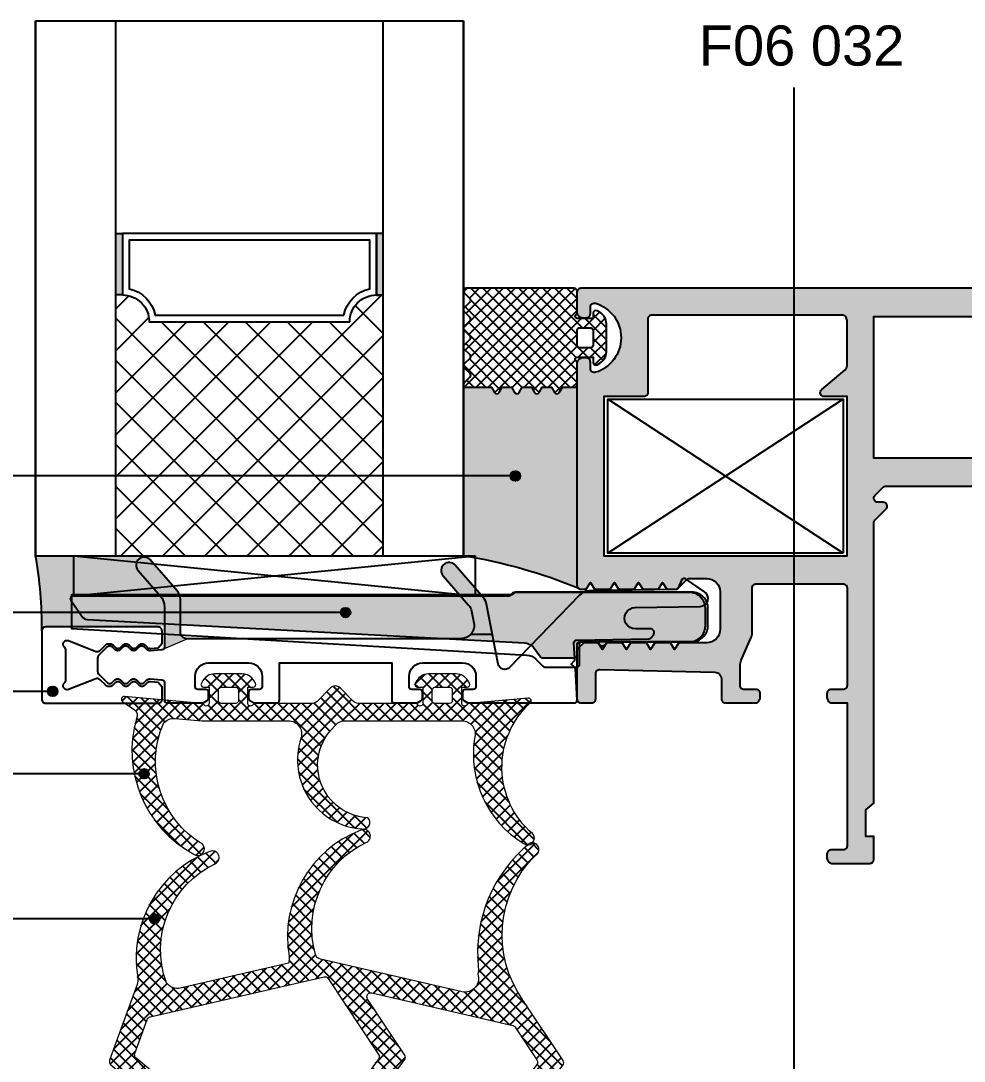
# Model space of a CAD drawing. Header units: millimetres. Extents: x -624 to 1947, y 11274 to 11571.
# Drawn here: x 1478.3 to 1548.8, y 11355.1 to 11432.9 of the extents above; entities that cross this region are included whole.
import ezdxf

# ---------------------------------------------------------------- set-up
doc = ezdxf.new("R2010")
doc.units = ezdxf.units.MM
for name, color, linetype in [('AKSESUAR', 7, 'Continuous'), ('aksesuar_k', 7, 'Continuous'), ('Antet', 7, 'Continuous'), ('Layer1', 7, 'Continuous')]:
    doc.layers.add(name, color=color, linetype=linetype)
doc.layers.add('AM_8', color=1, linetype='Continuous', lineweight=15)
doc.styles.get("Standard").update_dxf_attribs({"font": 'arial.ttf'})

# ---------------------------------------------------------------- blocks, each defined once
blk = doc.blocks.new('4758')
at = {"layer": 'AKSESUAR', "linetype": 'ByBlock'}
h = blk.add_hatch(color=30, dxfattribs=at)
h.paths.add_polyline_path([(1767.561, 11527.615), (1767.561, 11570.315), (1587.861, 11570.315, 0.414214), (1587.561, 11570.015), (1587.561, 11568.488, 0.267949), (1587.711, 11568.228), (1587.861, 11568.142, 0.131652), (1587.961, 11568.115), (1588.261, 11568.115, 0.414214), (1588.561, 11568.415), (1588.561, 11568.91, -0.50381), (1588.949, 11569.197, -0.740532), (1588.949, 11564.032, -0.50381), (1588.561, 11564.319), (1588.561, 11564.815, 0.414214), (1588.261, 11565.115), (1587.988, 11565.115, 0.131652), (1587.838, 11565.075), (1587.711, 11565.001, 0.267949), (1587.561, 11564.742), (1587.561, 11548.115, 0.414214), (1587.861, 11547.815), (1588.249, 11547.815), (1588.561, 11548.315), (1588.874, 11547.815), (1590.049, 11547.815), (1590.361, 11548.315), (1590.674, 11547.815), (1591.849, 11547.815), (1592.161, 11548.315), (1592.474, 11547.815), (1593.649, 11547.815), (1593.961, 11548.315), (1594.274, 11547.815), (1594.92, 11547.815, 0.198912), (1595.132, 11547.903), (1595.756, 11548.527, -0.198912), (1595.969, 11548.615), (1597.261, 11548.615, -0.414214), (1598.261, 11547.615), (1598.261, 11544.815, -0.414214), (1597.261, 11543.815), (1595.174, 11543.815), (1594.861, 11543.315), (1594.549, 11543.815), (1593.374, 11543.815), (1593.061, 11543.315), (1592.749, 11543.815), (1591.574, 11543.815), (1591.261, 11543.315), (1590.949, 11543.815), (1589.774, 11543.815), (1589.461, 11543.315), (1589.149, 11543.815), (1588.061, 11543.815), (1587.561, 11543.315), (1587.561, 11539.615, 0.414214), (1587.861, 11539.315), (1588.661, 11539.315, 0.414214), (1588.961, 11539.615), (1588.961, 11541.51, -0.420875), (1589.268, 11541.81), (1597.873, 11541.615, -0.407584), (1598.361, 11541.115), (1598.361, 11539.615, 0.414214), (1598.661, 11539.315), (1600.904, 11539.315, 0.267949), (1601.164, 11539.465), (1601.221, 11539.565, 0.131652), (1601.261, 11539.715), (1601.261, 11540.015, 0.414214), (1600.961, 11540.315), (1600.061, 11540.315, -0.414214), (1599.761, 11540.615), (1599.761, 11542.103, -0.104964), (1599.848, 11542.509), (1600.575, 11544.145, 0.104964), (1600.661, 11544.552), (1600.661, 11547.915, -0.414214), (1600.961, 11548.215), (1607.461, 11548.215, -0.414214), (1607.761, 11547.915), (1607.761, 11540.615, -0.414214), (1607.461, 11540.315), (1606.561, 11540.315, 0.414214), (1606.261, 11540.015), (1606.261, 11539.715, 0.131652), (1606.302, 11539.565), (1606.359, 11539.465, 0.267949), (1606.619, 11539.315), (1607.761, 11539.315), (1607.761, 11528.615, -0.414214), (1607.461, 11528.315), (1606.561, 11528.315, 0.414214), (1606.261, 11528.015), (1606.261, 11527.715, 0.131652), (1606.302, 11527.565), (1606.359, 11527.465, 0.267949), (1606.619, 11527.315), (1609.461, 11527.315, 0.414214), (1609.761, 11527.615), (1609.761, 11529.315), (1609.161, 11529.315), (1609.161, 11531.315), (1609.761, 11531.818), (1609.761, 11552.766, -0.198912), (1609.849, 11552.978), (1610.674, 11553.803, 0.668179), (1610.461, 11554.315), (1610.061, 11554.315, -0.668179), (1609.849, 11554.827), (1610.449, 11555.427, -0.198912), (1610.661, 11555.515), (1618.461, 11555.515, -0.198912), (1618.674, 11555.427), (1619.274, 11554.827, -0.668179), (1619.061, 11554.315), (1618.661, 11554.315, 0.668179), (1618.449, 11553.803), (1619.274, 11552.978, -0.198912), (1619.361, 11552.766), (1619.361, 11531.818), (1619.961, 11531.315), (1619.961, 11529.315), (1619.361, 11529.315), (1619.361, 11527.615, 0.414214), (1619.661, 11527.315), (1621.361, 11527.315, 0.414214), (1621.661, 11527.615), (1621.661, 11529.315), (1621.061, 11529.315), (1621.061, 11531.315), (1621.661, 11531.818), (1621.661, 11564.766, -0.198912), (1621.749, 11564.978), (1622.574, 11565.803, 0.668179), (1622.361, 11566.315), (1621.961, 11566.315, -0.668179), (1621.749, 11566.827), (1622.349, 11567.427, -0.198912), (1622.561, 11567.515), (1630.361, 11567.515, -0.198912), (1630.574, 11567.427), (1631.174, 11566.827, -0.668179), (1630.961, 11566.315), (1630.561, 11566.315, 0.668179), (1630.349, 11565.803), (1631.174, 11564.978, -0.198912), (1631.261, 11564.766), (1631.261, 11553.815), (1636.561, 11553.815, -0.414214), (1636.861, 11553.515), (1636.861, 11551.613, -0.404026), (1636.572, 11551.313), (1634.051, 11551.225, 0.404026), (1633.761, 11550.925), (1633.761, 11549.724, 0.424475), (1634.072, 11549.425), (1638.372, 11549.575, 0.404026), (1638.661, 11549.875), (1638.661, 11553.515, -0.414214), (1638.961, 11553.815), (1747.961, 11553.815, -0.414214), (1748.261, 11553.515), (1748.261, 11549.875, 0.404026), (1748.551, 11549.575), (1752.851, 11549.425, 0.424475), (1753.161, 11549.724), (1753.161, 11550.925, 0.404026), (1752.872, 11551.225), (1750.351, 11551.313, -0.404026), (1750.061, 11551.613), (1750.061, 11553.515, -0.414214), (1750.361, 11553.815), (1755.661, 11553.815), (1755.661, 11564.766, -0.198912), (1755.749, 11564.978), (1756.574, 11565.803, 0.668179), (1756.361, 11566.315), (1755.961, 11566.315, -0.668179), (1755.749, 11566.827), (1756.349, 11567.427, -0.198912), (1756.561, 11567.515), (1764.361, 11567.515, -0.198912), (1764.574, 11567.427), (1765.174, 11566.827, -0.668179), (1764.961, 11566.315), (1764.561, 11566.315, 0.668179), (1764.349, 11565.803), (1765.174, 11564.978, -0.198912), (1765.261, 11564.766), (1765.261, 11531.818), (1765.861, 11531.315), (1765.861, 11529.315), (1765.261, 11529.315), (1765.261, 11527.615, 0.414214), (1765.561, 11527.315), (1767.261, 11527.315, 0.414214)])
h.paths.add_polyline_path([(1589.561, 11562.215), (1592.561, 11562.215, 0.414214), (1592.861, 11562.515), (1592.861, 11568.015, -0.414214), (1593.161, 11568.315), (1607.361, 11568.315, -0.414214), (1607.761, 11567.915), (1607.761, 11564.524, -0.221695), (1607.619, 11564.217), (1605.869, 11562.749, 0.700208), (1606.061, 11562.219), (1607.761, 11562.219), (1607.761, 11550.315), (1589.561, 11550.315)], flags=16)
h.paths.add_polyline_path([(1633.261, 11568.315), (1753.661, 11568.315), (1753.661, 11555.815), (1633.261, 11555.815)], flags=16)
h.paths.add_polyline_path([(1609.761, 11568.215), (1619.361, 11568.215), (1619.361, 11557.615), (1609.761, 11557.615)], flags=16)
at = {"layer": 'Layer1', "color": 0, "ltscale": 10}
blk.add_lwpolyline([(1767.561, 11570.315), (1587.861, 11570.315, 0.414214), (1587.561, 11570.015), (1587.561, 11568.488, 0.267949), (1587.711, 11568.228), (1587.861, 11568.142, 0.131652), (1587.961, 11568.115), (1588.261, 11568.115, 0.414214), (1588.561, 11568.415), (1588.561, 11568.91, -0.50381), (1588.949, 11569.197, -0.740532), (1588.949, 11564.032, -0.50381), (1588.561, 11564.319), (1588.561, 11564.815, 0.414214), (1588.261, 11565.115), (1587.988, 11565.115, 0.131652), (1587.838, 11565.075), (1587.711, 11565.001, 0.267949), (1587.561, 11564.742), (1587.561, 11548.115, 0.414214), (1587.861, 11547.815), (1588.249, 11547.815), (1588.561, 11548.315), (1588.874, 11547.815), (1590.049, 11547.815), (1590.361, 11548.315), (1590.674, 11547.815), (1591.849, 11547.815), (1592.161, 11548.315), (1592.474, 11547.815), (1593.649, 11547.815), (1593.961, 11548.315), (1594.274, 11547.815), (1594.92, 11547.815, 0.198912), (1595.132, 11547.903), (1595.756, 11548.527, -0.198912), (1595.969, 11548.615), (1597.261, 11548.615, -0.414214), (1598.261, 11547.615), (1598.261, 11544.815, -0.414214), (1597.261, 11543.815), (1595.174, 11543.815), (1594.861, 11543.315), (1594.549, 11543.815), (1593.374, 11543.815), (1593.061, 11543.315), (1592.749, 11543.815), (1591.574, 11543.815), (1591.261, 11543.315), (1590.949, 11543.815), (1589.774, 11543.815), (1589.461, 11543.315), (1589.149, 11543.815), (1588.061, 11543.815), (1587.561, 11543.315), (1587.561, 11539.615, 0.414214), (1587.861, 11539.315), (1588.661, 11539.315, 0.414214), (1588.961, 11539.615), (1588.961, 11541.51, -0.420875), (1589.268, 11541.81), (1597.873, 11541.615, -0.407584), (1598.361, 11541.115), (1598.361, 11539.615, 0.414214), (1598.661, 11539.315), (1600.904, 11539.315, 0.267949), (1601.164, 11539.465), (1601.221, 11539.565, 0.131652), (1601.261, 11539.715), (1601.261, 11540.015, 0.414214), (1600.961, 11540.315), (1600.061, 11540.315, -0.414214), (1599.761, 11540.615), (1599.761, 11542.103, -0.104964), (1599.848, 11542.509), (1600.575, 11544.145, 0.104964), (1600.661, 11544.552), (1600.661, 11547.915, -0.414214), (1600.961, 11548.215), (1607.461, 11548.215, -0.414214), (1607.761, 11547.915), (1607.761, 11540.615, -0.414214), (1607.461, 11540.315), (1606.561, 11540.315, 0.414214), (1606.261, 11540.015), (1606.261, 11539.715, 0.131652), (1606.302, 11539.565), (1606.359, 11539.465, 0.267949), (1606.619, 11539.315), (1607.761, 11539.315), (1607.761, 11528.615, -0.414214), (1607.461, 11528.315), (1606.561, 11528.315, 0.414214), (1606.261, 11528.015), (1606.261, 11527.715, 0.131652), (1606.302, 11527.565), (1606.359, 11527.465, 0.267949), (1606.619, 11527.315), (1609.461, 11527.315, 0.414214), (1609.761, 11527.615), (1609.761, 11529.315), (1609.161, 11529.315), (1609.161, 11531.315), (1609.761, 11531.818), (1609.761, 11552.766, -0.198912), (1609.849, 11552.978), (1610.674, 11553.803, 0.668179), (1610.461, 11554.315), (1610.061, 11554.315, -0.668179), (1609.849, 11554.827), (1610.449, 11555.427, -0.198912), (1610.661, 11555.515), (1618.461, 11555.515, -0.198912)], format="xyb", dxfattribs=at)
blk.add_lwpolyline([(1592.861, 11562.515, -0.414214), (1592.561, 11562.215), (1589.561, 11562.215), (1589.561, 11550.315), (1607.761, 11550.315), (1607.761, 11562.219), (1606.061, 11562.219, -0.700208), (1605.869, 11562.749), (1607.619, 11564.217, 0.221695), (1607.761, 11564.524), (1607.761, 11567.915, 0.414214), (1607.361, 11568.315), (1593.161, 11568.315, 0.414214), (1592.861, 11568.015)], format="xyb", close=True, dxfattribs=at)
blk.add_lwpolyline([(1619.361, 11557.615), (1609.761, 11557.615), (1609.761, 11568.215), (1619.361, 11568.215)], close=True, dxfattribs=at)
blk = doc.blocks.new('A02142')
at = {"layer": 'AM_8'}
h = blk.add_hatch(color=1, dxfattribs=at)
edge = h.paths.add_edge_path()
edge.add_arc((1493.947, 11144.39), 1, 169, 221.81783, ccw=False)
edge.add_line((1492.965, 11144.581), (1493.132, 11145.436))
edge.add_arc((1494.113, 11145.246), 1, 139, 169, ccw=False)
edge.add_line((1493.359, 11145.902), (1495.267, 11148.097))
edge.add_arc((1494.814, 11148.49), 0.6, 319, 499)
edge.add_line((1494.361, 11148.884), (1492.242, 11146.446))
edge.add_arc((1492.997, 11145.79), 1, 139, 169)
edge.add_line((1492.015, 11145.981), (1491.579, 11143.738))
edge.add_line((1491.579, 11143.738), (1493.202, 11143.723))
h = blk.add_hatch(color=1, dxfattribs=at)
edge = h.paths.add_edge_path()
edge.add_line((1514.412, 11143.39), (1516.165, 11142.632))
edge.add_arc((1516.312, 11142.767), 0.2, 180, 222.5, ccw=False)
edge.add_line((1516.112, 11142.767), (1516.112, 11145.683))
edge.add_arc((1516.312, 11145.683), 0.2, 174, 180, ccw=False)
edge.add_line((1516.113, 11145.704), (1516.144, 11145.995))
edge.add_arc((1517.138, 11145.89), 1, 139, 174, ccw=False)
edge.add_line((1516.384, 11146.546), (1518.079, 11148.497))
edge.add_arc((1517.626, 11148.89), 0.6, 319, 499)
edge.add_line((1517.173, 11149.284), (1515.158, 11146.965))
edge.add_arc((1515.912, 11146.309), 1, 139, 180)
edge.add_line((1514.912, 11146.309), (1514.912, 11143.89))
edge.add_arc((1514.412, 11143.89), 0.5, 270, 360, ccw=False)
at = {"color": 1}
blk.add_line((1493.202, 11143.723), (1491.579, 11143.738), dxfattribs=at)
blk.add_lwpolyline([(1516.384, 11146.546, 0.153915), (1516.144, 11145.995), (1516.113, 11145.704, 0.026186), (1516.112, 11145.683), (1516.112, 11142.767, 0.388879), (1516.295, 11142.568), (1517.186, 11142.49, 0.221695), (1517.424, 11142.577), (1517.6, 11142.752, -0.414214), (1518.024, 11142.752), (1518.2, 11142.577, 0.414214), (1518.624, 11142.577), (1518.8, 11142.752, -0.414214), (1519.224, 11142.752), (1519.4, 11142.577, 0.414214), (1519.824, 11142.577), (1520, 11142.752, -0.414214), (1520.424, 11142.752), (1521.024, 11142.152, -0.198912), (1521.112, 11141.94), (1521.112, 11140.94, -0.198912), (1521.024, 11140.728), (1520.424, 11140.128, -0.414214), (1520, 11140.128), (1519.824, 11140.304, 0.414214), (1519.4, 11140.304), (1519.224, 11140.128, -0.414214), (1518.8, 11140.128), (1518.624, 11140.304, 0.414214), (1518.2, 11140.304), (1518.024, 11140.128, -0.414214), (1517.6, 11140.128), (1517.424, 11140.304, 0.221695), (1517.186, 11140.391), (1516.295, 11140.313, 0.388879), (1516.112, 11140.113), (1516.112, 11138.79, -0.414214), (1515.912, 11138.59), (1513.262, 11138.59, -0.131652), (1513.162, 11138.617), (1512.912, 11138.761, -0.267949), (1512.812, 11138.935), (1512.812, 11139.39, -0.414214), (1513.012, 11139.59), (1513.612, 11139.59, 0.414214), (1513.812, 11139.79), (1513.812, 11140.59, 0.414214), (1512.812, 11141.59), (1509.812, 11141.59, 0.414214), (1508.812, 11140.59), (1508.812, 11139.79, 0.414214), (1509.012, 11139.59), (1509.612, 11139.59, -0.414214), (1509.812, 11139.39), (1509.812, 11138.935, -0.267949), (1509.712, 11138.761), (1509.462, 11138.617, -0.131652), (1509.362, 11138.59), (1507.712, 11138.59, -0.414214), (1507.512, 11138.79), (1507.512, 11141.59), (1499.112, 11141.59), (1499.112, 11138.79, -0.414214), (1498.912, 11138.59), (1497.262, 11138.59, -0.131652), (1497.162, 11138.617), (1496.912, 11138.761, -0.267949), (1496.812, 11138.935), (1496.812, 11139.39, -0.414214), (1497.012, 11139.59), (1497.612, 11139.59, 0.414214), (1497.812, 11139.79), (1497.812, 11140.59, 0.414214), (1496.812, 11141.59), (1493.812, 11141.59, 0.414214), (1492.812, 11140.59), (1492.812, 11139.79, 0.414214), (1493.012, 11139.59), (1493.612, 11139.59, -0.414214), (1493.812, 11139.39), (1493.812, 11138.935, -0.267949), (1493.712, 11138.761), (1493.462, 11138.617, -0.131652), (1493.362, 11138.59), (1485.452, 11138.59, -0.429634), (1485.252, 11138.801), (1485.374, 11141.124, -0.198912), (1485.44, 11141.262), (1485.694, 11141.49), (1485.465, 11141.744, -0.198912), (1485.414, 11141.888), (1485.477, 11143.08, 0.424475), (1485.28, 11143.29), (1479.852, 11143.385, -0.221695), (1479.7, 11143.459), (1479.547, 11143.647, -0.63707), (1479.786, 11144.136), (1480.885, 11144.117, 1), (1480.913, 11145.717), (1476.042, 11145.802, -0.73323), (1475.717, 11146.899), (1477.135, 11147.856, -0.466308), (1477.43, 11147.772), (1477.689, 11147.189, 0.291473), (1477.869, 11147.07), (1484.368, 11146.957, -0.198912), (1485.07, 11146.652), (1490.293, 11141.243, 0.606815), (1491.143, 11141.495), (1492.015, 11145.981, -0.131652), (1492.242, 11146.446), (1494.361, 11148.884, -1), (1495.267, 11148.097), (1493.359, 11145.902, 0.131652), (1493.132, 11145.436), (1492.965, 11144.581, 0.471631), (1493.947, 11143.39), (1514.412, 11143.39, 0.414214), (1514.912, 11143.89), (1514.912, 11146.309, -0.180829), (1515.158, 11146.965), (1517.173, 11149.284, -1), (1518.079, 11148.497)], format="xyb", close=True, dxfattribs=at)
at = {"layer": 'AM_8', "color": 1}
blk.add_line((1516.165, 11142.632), (1514.412, 11143.39), dxfattribs=at)
blk = doc.blocks.new('F06 032')
h = blk.add_hatch()
h.set_pattern_fill('ANSI37', color=11, scale=0.2)
h.set_pattern_definition([(45, (-592.8155, -32.7858), (-0.449012806, 0.449012806), []), (135, (-592.8155, -32.7858), (-0.449012806, -0.449012806), [])])
h.paths.add_polyline_path([(1153.671, 11033.976), (1155.749, 11036.788, 0.315299), (1155.757, 11037.132), (1152.754, 11041.662, -0.366021), (1153.684, 11052.474, 0.972978), (1153.252, 11053.375, 0.251934), (1149.422, 11044.111, -0.130202), (1149.375, 11043.601, -0.598621), (1148.215, 11042.275), (1145.293, 11042.949), (1137.61, 11044.723, -0.273377), (1137.242, 11045.074, -0.367756), (1141.077, 11053.473, 0.972978), (1140.645, 11054.374, 0.35761), (1135.265, 11044.936, -0.130202), (1135.219, 11044.426), (1127.132, 11042.559), (1127.132, 11042.558, -0.304003), (1126.091, 11042.954, -0.389372), (1129.76, 11051.866, 0.972978), (1129.328, 11052.767, 0.35761), (1123.948, 11043.329, -0.130202), (1123.902, 11042.818), (1122.548, 11039.099), (1121.84, 11037.154, 0.315299), (1121.93, 11036.822), (1126.138, 11033.291, -0.57735), (1126.047, 11032.779), (1124.677, 11032.28, 0.876976), (1124.806, 11031.7), (1128.895, 11032.057), (1128.898, 11032.058, 0.245393), (1129.063, 11032.143, -0.734238), (1129.336, 11032.058), (1129.336, 11030.858), (1128.936, 11030.858, 0.57735), (1128.762, 11030.558), (1128.797, 11030.497), (1128.878, 11030.358, 0.267949), (1129.744, 11029.858), (1131.827, 11029.858, 0.267949), (1132.693, 11030.358), (1132.809, 11030.558, 0.57735), (1132.636, 11030.858), (1132.236, 11030.858), (1132.236, 11032.058, -0.734238), (1132.509, 11032.143, 0.245393), (1132.673, 11032.058), (1136.457, 11032.058, -0.198912), (1137.164, 11031.765), (1137.896, 11031.033), (1138.078, 11030.851, 0.414214), (1139.493, 11030.851), (1140.407, 11031.765, -0.198913), (1141.114, 11032.058), (1144.898, 11032.058, 0.245393), (1145.063, 11032.143, -0.734238), (1145.336, 11032.058), (1145.336, 11030.858), (1144.936, 11030.858, 0.57735), (1144.762, 11030.558), (1144.878, 11030.358, 0.267949), (1145.744, 11029.858), (1147.827, 11029.858, 0.267949), (1148.693, 11030.358), (1148.809, 11030.558, 0.57735), (1148.636, 11030.858), (1148.236, 11030.858), (1148.236, 11032.058, -0.734238), (1148.509, 11032.143, 0.245393), (1148.673, 11032.058), (1148.838, 11032.058), (1150.486, 11032.059), (1164.228, 11032.611), (1168.179, 11032.769, -0.414214), (1168.387, 11032.577, 0.952743), (1170.385, 11032.561, -0.599403), (1170.705, 11032.709), (1172.284, 11031.52, 0.334595), (1174.089, 11031.52), (1176.342, 11033.218), (1177.936, 11033.218, -0.414214), (1178.136, 11033.018), (1178.136, 11031.918, 0.414214), (1178.336, 11031.718), (1178.836, 11031.718, -0.414214), (1179.036, 11031.518), (1179.036, 11029.318, -0.414214), (1178.836, 11029.118), (1178.636, 11029.118, 0.57735), (1178.463, 11028.818), (1178.867, 11028.118), (1178.867, 11028.118, 0.267949), (1179.733, 11027.618), (1187.839, 11027.618, 0.267949), (1188.705, 11028.118), (1188.759, 11028.209), (1189.11, 11028.818, 0.57735), (1188.936, 11029.118), (1188.736, 11029.118, -0.414214), (1188.536, 11029.318), (1188.536, 11031.518, -0.414214), (1188.736, 11031.718), (1189.436, 11031.718, 0.122785), (1189.906, 11031.835), (1191.866, 11032.877), (1192.144, 11033.025, 0.214102), (1192.647, 11033.672), (1193.385, 11036.711, 0.059679), (1193.413, 11036.947), (1193.413, 11045.711), (1193.413, 11063.827), (1197.713, 11063.827, -0.414214), (1197.913, 11063.627), (1197.913, 11058.174, 0.267949), (1198.013, 11058, -0.767327), (1197.913, 11057.627), (1196.913, 11057.627, -0.414214), (1196.713, 11057.827), (1196.713, 11058.027, 0.57735), (1196.413, 11058.2), (1196.213, 11058.085, 0.267949), (1195.713, 11057.219), (1195.713, 11054.235, 0.267949), (1196.213, 11053.369), (1196.253, 11053.346), (1196.413, 11053.254, 0.57735), (1196.713, 11053.427), (1196.713, 11053.627, -0.414214), (1196.913, 11053.827), (1197.913, 11053.827, -0.767327), (1198.013, 11053.454, 0.267949), (1197.913, 11053.281), (1197.913, 11051.727, 0.414214), (1198.113, 11051.527), (1200.063, 11051.527, 0.414214), (1200.263, 11051.727), (1200.263, 11052.044), (1200.605, 11052.386, 0.414214), (1200.605, 11052.669), (1200.263, 11053.01), (1200.263, 11054.044), (1200.605, 11054.386, 0.414214), (1200.605, 11054.669), (1200.263, 11055.01), (1200.263, 11056.044), (1200.605, 11056.386, 0.414214), (1200.605, 11056.669), (1200.263, 11057.01), (1200.263, 11058.044), (1200.605, 11058.386, 0.414214), (1200.605, 11058.669), (1200.263, 11059.01), (1200.263, 11060.044), (1200.605, 11060.386, 0.414214), (1200.605, 11060.669), (1200.263, 11061.01), (1200.263, 11062.044), (1200.605, 11062.386, 0.414214), (1200.605, 11062.669), (1200.263, 11063.01), (1200.263, 11064.044), (1200.605, 11064.386, 0.414214), (1200.605, 11064.669), (1200.263, 11065.01), (1200.263, 11065.558, 0.109518), (1200.17, 11065.981), (1199.269, 11067.913, 0.247183), (1195.559, 11070.732, 0.227201), (1189.748, 11069.05, 0.859224), (1190.288, 11068.222, -0.148216), (1195.464, 11068.909, -1.178156), (1194.58, 11066.291, 0.091015), (1193.582, 11066.608, 0.398042), (1191.063, 11064.547), (1191.063, 11063.501), (1190.722, 11063.16, 0.414214), (1190.722, 11062.877), (1191.063, 11062.535), (1191.063, 11061.501), (1190.722, 11061.16, 0.414214), (1190.722, 11060.877), (1191.063, 11060.535), (1191.063, 11059.501), (1190.722, 11059.16, 0.414214), (1190.722, 11058.877), (1191.063, 11058.535), (1191.063, 11057.501), (1190.722, 11057.16, 0.414214), (1190.722, 11056.877), (1191.063, 11056.535), (1191.063, 11055.501), (1190.722, 11055.16, 0.414214), (1190.722, 11054.877), (1191.063, 11054.535), (1191.063, 11053.501), (1190.722, 11053.16, 0.414214), (1190.722, 11052.877), (1191.063, 11052.535), (1191.063, 11051.418, -0.493145), (1190.812, 11051.225), (1188.365, 11051.881, 0.493145), (1188.113, 11051.687), (1188.113, 11047.723), (1188.113, 11036.462, 0.339454), (1188.855, 11035.496), (1190.689, 11035.004), (1190.69, 11035.004, -0.876976), (1190.586, 11034.218), (1176.342, 11034.218, 0.16286), (1175.741, 11034.016), (1173.487, 11032.318, -0.334595), (1172.885, 11032.318), (1170.725, 11033.946, 0.173178), (1170.083, 11034.147), (1164.041, 11033.904), (1164.041, 11033.904), (1161.838, 11033.816), (1153.924, 11033.498, -0.629492)])
h.paths.add_polyline_path([(1146.036, 11031.058), (1146.036, 11031.858, -0.414214), (1146.236, 11032.058), (1147.336, 11032.058, -0.414214), (1147.536, 11031.858), (1147.536, 11031.058, -0.414214), (1147.336, 11030.858), (1146.236, 11030.858, -0.414214)], flags=16)
h.paths.add_polyline_path([(1196.713, 11054.727), (1196.713, 11056.727, -0.414214), (1196.913, 11056.927), (1197.713, 11056.927, -0.414214), (1197.913, 11056.727), (1197.913, 11054.727, -0.414214), (1197.713, 11054.527), (1196.913, 11054.527, -0.414214)], flags=16)
h.paths.add_polyline_path([(1189.749, 11050.516, 0.162278), (1189.855, 11050.446), (1190.875, 11050.173, 0.162278), (1191.002, 11050.18, -0.758627), (1191.353, 11049.722, 0.162278), (1191.313, 11049.602), (1191.313, 11046.508), (1191.313, 11046.213), (1191.313, 11036.433, 0.162278), (1191.353, 11036.313, -0.989063), (1190.878, 11035.948, 0.162278), (1190.772, 11036.017), (1189.752, 11036.291, 0.162278), (1189.625, 11036.283, -0.758627), (1189.273, 11036.741, 0.162278), (1189.313, 11036.861), (1189.313, 11047.267), (1189.313, 11050.031, 0.162278), (1189.273, 11050.151, -0.989063)], flags=16)
h.paths.add_polyline_path([(1180.336, 11029.318), (1180.336, 11031.518, -0.414214), (1180.536, 11031.718), (1187.036, 11031.718, -0.414214), (1187.236, 11031.518), (1187.236, 11029.318, -0.414214), (1187.036, 11029.118), (1180.536, 11029.118, -0.414214)], flags=16)
h.paths.add_polyline_path([(1130.036, 11031.058), (1130.036, 11031.858, -0.414214), (1130.236, 11032.058), (1131.336, 11032.058, -0.414214), (1131.536, 11031.858), (1131.536, 11031.058, -0.414214), (1131.336, 11030.858), (1130.236, 11030.858, -0.414214)], flags=16)
h.paths.add_polyline_path([(1123.727, 11037.66), (1124.653, 11040.204, -0.253968), (1124.868, 11040.394), (1137.88, 11043.398, -0.312714), (1138.197, 11043.271), (1141.964, 11037.588, -0.315299), (1141.956, 11037.244), (1139.259, 11033.594, -0.237953), (1139.018, 11033.473), (1128.519, 11033.473, -0.176327), (1128.326, 11033.543), (1123.816, 11037.327, -0.315299)], flags=16)
h.paths.add_polyline_path([(1141.452, 11042.194), (1145.871, 11041.174), (1151.998, 11039.759, -0.19194), (1152.18, 11039.633), (1153.805, 11037.182, -0.315299), (1153.796, 11036.838), (1151.4, 11033.594, -0.237953), (1151.158, 11033.473), (1148.378, 11033.473), (1141.753, 11033.473, -0.61557), (1141.512, 11033.951), (1143.908, 11037.194, 0.315299), (1143.917, 11037.538), (1141.135, 11041.736, -0.677937)], flags=16)
at = {"color": 7, "linetype": 'Continuous', "lineweight": 15}
for points in [[(1172.885, 11032.318), (1170.725, 11033.946, 0.173178), (1170.083, 11034.147), (1164.041, 11033.904), (1161.838, 11033.816), (1153.924, 11033.498, -0.629492), (1153.671, 11033.976), (1155.749, 11036.788, 0.315299), (1155.757, 11037.132), (1152.754, 11041.662, -0.366021), (1153.684, 11052.474, 0.972978), (1153.252, 11053.375, 0.251934), (1149.422, 11044.111, -0.130202), (1149.375, 11043.601, -0.598621), (1148.215, 11042.275), (1145.293, 11042.949), (1137.61, 11044.723, -0.273377), (1137.242, 11045.074, -0.367756), (1141.077, 11053.473, 0.972978), (1140.645, 11054.374, 0.35761), (1135.265, 11044.936, -0.130202), (1135.219, 11044.426), (1127.132, 11042.558, -0.304003), (1126.091, 11042.954, -0.389372), (1129.76, 11051.866, 0.972978), (1129.328, 11052.767, 0.35761), (1123.948, 11043.329, -0.130202), (1123.902, 11042.818), (1121.84, 11037.154, 0.315299), (1121.93, 11036.822), (1126.138, 11033.291, -0.57735), (1126.047, 11032.779), (1124.677, 11032.28, 0.876976), (1124.806, 11031.7), (1128.898, 11032.058, 0.245393), (1129.063, 11032.143, -0.734238), (1129.336, 11032.058), (1129.336, 11030.858), (1128.936, 11030.858, 0.57735), (1128.762, 11030.558), (1128.878, 11030.358, 0.267949), (1129.744, 11029.858), (1131.827, 11029.858, 0.267949), (1132.693, 11030.358), (1132.809, 11030.558, 0.57735), (1132.636, 11030.858), (1132.236, 11030.858), (1132.236, 11032.058, -0.734238), (1132.509, 11032.143, 0.245393), (1132.673, 11032.058), (1136.457, 11032.058, -0.198912), (1137.164, 11031.765), (1138.078, 11030.851, 0.414214), (1139.493, 11030.851), (1140.407, 11031.765, -0.198912), (1141.114, 11032.058), (1144.898, 11032.058, 0.245393), (1145.063, 11032.143, -0.734238), (1145.336, 11032.058), (1145.336, 11030.858), (1144.936, 11030.858, 0.57735), (1144.762, 11030.558), (1144.878, 11030.358, 0.267949), (1145.744, 11029.858), (1147.827, 11029.858, 0.267949), (1148.693, 11030.358), (1148.809, 11030.558, 0.57735), (1148.636, 11030.858), (1148.236, 11030.858), (1148.236, 11032.058, -0.734238), (1148.509, 11032.143, 0.245393), (1148.673, 11032.058), (1148.838, 11032.058), (1150.486, 11032.059), (1164.228, 11032.611), (1168.179, 11032.769, -0.414214), (1168.387, 11032.577, 0.952743), (1170.385, 11032.561, -0.599403), (1170.705, 11032.709), (1172.284, 11031.52, 0.334595), (1174.089, 11031.52), (1176.342, 11033.218), (1177.936, 11033.218, -0.414214), (1178.136, 11033.018), (1178.136, 11031.918, 0.414214), (1178.336, 11031.718), (1178.836, 11031.718, -0.414214), (1179.036, 11031.518), (1179.036, 11029.318, -0.414214), (1178.836, 11029.118), (1178.636, 11029.118, 0.57735), (1178.463, 11028.818), (1178.867, 11028.118, 0.267949), (1179.733, 11027.618), (1187.839, 11027.618, 0.267949), (1188.705, 11028.118), (1189.11, 11028.818, 0.57735), (1188.936, 11029.118), (1188.736, 11029.118, -0.414214), (1188.536, 11029.318), (1188.536, 11031.518, -0.414214), (1188.736, 11031.718), (1189.436, 11031.718, 0.122785), (1189.906, 11031.835), (1192.144, 11033.025, 0.214102), (1192.647, 11033.672), (1193.385, 11036.711, 0.059679), (1193.413, 11036.947), (1193.413, 11045.711), (1193.413, 11063.827), (1197.713, 11063.827, -0.414214), (1197.913, 11063.627), (1197.913, 11058.174, 0.267949), (1198.013, 11058, -0.767327), (1197.913, 11057.627), (1196.913, 11057.627, -0.414214), (1196.713, 11057.827), (1196.713, 11058.027, 0.57735), (1196.413, 11058.2), (1196.213, 11058.085, 0.267949), (1195.713, 11057.219), (1195.713, 11054.235, 0.267949), (1196.213, 11053.369), (1196.413, 11053.254, 0.57735), (1196.713, 11053.427), (1196.713, 11053.627, -0.414214), (1196.913, 11053.827), (1197.913, 11053.827, -0.767327), (1198.013, 11053.454, 0.267949), (1197.913, 11053.281), (1197.913, 11051.727, 0.414214), (1198.113, 11051.527), (1200.063, 11051.527, 0.414214), (1200.263, 11051.727), (1200.263, 11052.044), (1200.605, 11052.386, 0.414214), (1200.605, 11052.669), (1200.263, 11053.01), (1200.263, 11054.044), (1200.605, 11054.386, 0.414214), (1200.605, 11054.669), (1200.263, 11055.01), (1200.263, 11056.044), (1200.605, 11056.386, 0.414214), (1200.605, 11056.669), (1200.263, 11057.01), (1200.263, 11058.044), (1200.605, 11058.386, 0.414214), (1200.605, 11058.669), (1200.263, 11059.01), (1200.263, 11060.044), (1200.605, 11060.386, 0.414214), (1200.605, 11060.669), (1200.263, 11061.01), (1200.263, 11062.044), (1200.605, 11062.386, 0.414214), (1200.605, 11062.669), (1200.263, 11063.01), (1200.263, 11064.044), (1200.605, 11064.386, 0.414214), (1200.605, 11064.669), (1200.263, 11065.01), (1200.263, 11065.558, 0.109518), (1200.17, 11065.981), (1199.269, 11067.913, 0.247183), (1195.559, 11070.732, 0.227201), (1189.748, 11069.05, 0.859224), (1190.288, 11068.222, -0.148216), (1195.464, 11068.909, -1.178156), (1194.58, 11066.291, 0.091015), (1193.582, 11066.608, 0.398042), (1191.063, 11064.547), (1191.063, 11063.501), (1190.722, 11063.16, 0.414214), (1190.722, 11062.877), (1191.063, 11062.535), (1191.063, 11061.501), (1190.722, 11061.16, 0.414214), (1190.722, 11060.877), (1191.063, 11060.535), (1191.063, 11059.501), (1190.722, 11059.16, 0.414214), (1190.722, 11058.877), (1191.063, 11058.535), (1191.063, 11057.501), (1190.722, 11057.16, 0.414214), (1190.722, 11056.877), (1191.063, 11056.535), (1191.063, 11055.501), (1190.722, 11055.16, 0.414214), (1190.722, 11054.877), (1191.063, 11054.535), (1191.063, 11053.501), (1190.722, 11053.16, 0.414214), (1190.722, 11052.877), (1191.063, 11052.535), (1191.063, 11051.418, -0.493145), (1190.812, 11051.225), (1188.365, 11051.881, 0.493145), (1188.113, 11051.687), (1188.113, 11047.723), (1188.113, 11036.462, 0.339454), (1188.855, 11035.496), (1190.69, 11035.004, -0.876976), (1190.586, 11034.218), (1176.342, 11034.218, 0.16286), (1175.741, 11034.016), (1173.487, 11032.318, -0.334595)], [(1196.713, 11054.727), (1196.713, 11056.727, -0.414214), (1196.913, 11056.927), (1197.713, 11056.927, -0.414214), (1197.913, 11056.727), (1197.913, 11054.727, -0.414214), (1197.713, 11054.527), (1196.913, 11054.527, -0.414214)], [(1189.749, 11050.516, 0.162278), (1189.855, 11050.446), (1190.875, 11050.173, 0.162278), (1191.002, 11050.18, -0.758627), (1191.353, 11049.722, 0.162278), (1191.313, 11049.602), (1191.313, 11046.508), (1191.313, 11046.213), (1191.313, 11036.433, 0.162278), (1191.353, 11036.313, -0.989063), (1190.878, 11035.948, 0.162278), (1190.772, 11036.017), (1189.752, 11036.291, 0.162278), (1189.625, 11036.283, -0.758627), (1189.273, 11036.741, 0.162278), (1189.313, 11036.861), (1189.313, 11047.267), (1189.313, 11050.031, 0.162278), (1189.273, 11050.151, -0.989063)], [(1123.727, 11037.66), (1124.653, 11040.204, -0.253968), (1124.868, 11040.394), (1137.88, 11043.398, -0.312714), (1138.197, 11043.271), (1141.964, 11037.588, -0.315299), (1141.956, 11037.244), (1139.259, 11033.594, -0.237953), (1139.018, 11033.473), (1128.519, 11033.473, -0.176327), (1128.326, 11033.543), (1123.816, 11037.327, -0.315299)], [(1141.452, 11042.194), (1145.871, 11041.174), (1151.998, 11039.759, -0.19194), (1152.18, 11039.633), (1153.805, 11037.182, -0.315299), (1153.796, 11036.838), (1151.4, 11033.594, -0.237953), (1151.158, 11033.473), (1148.378, 11033.473), (1141.753, 11033.473, -0.61557), (1141.512, 11033.951), (1143.908, 11037.194, 0.315299), (1143.917, 11037.538), (1141.135, 11041.736, -0.677937)], [(1130.036, 11031.058), (1130.036, 11031.858, -0.414214), (1130.236, 11032.058), (1131.336, 11032.058, -0.414214), (1131.536, 11031.858), (1131.536, 11031.058, -0.414214), (1131.336, 11030.858), (1130.236, 11030.858, -0.414214)], [(1146.036, 11031.858, -0.414214), (1146.236, 11032.058), (1147.336, 11032.058, -0.414214), (1147.536, 11031.858), (1147.536, 11031.058, -0.414214), (1147.336, 11030.858), (1146.236, 11030.858, -0.414214), (1146.036, 11031.058)], [(1180.336, 11029.318), (1180.336, 11031.518, -0.414214), (1180.536, 11031.718), (1187.036, 11031.718, -0.414214), (1187.236, 11031.518), (1187.236, 11029.318, -0.414214), (1187.036, 11029.118), (1180.536, 11029.118, -0.414214)]]:
    blk.add_lwpolyline(points, format="xyb", close=True, dxfattribs=at)
blk = doc.blocks.new('CAM32')
at = {"linetype": 'Continuous'}
for points in [[(941.474, -529.892), (941.474, -534.475), (940.974, -534.475), (940.974, -529.892)], [(941.474, -529.892), (941.474, -534.475), (940.974, -534.475), (940.974, -529.892)], [(941.474, -529.892), (941.474, -534.475), (940.974, -534.475), (940.974, -529.892)], [(960.474, -529.892), (960.474, -534.475), (960.974, -534.475), (960.974, -529.892)], [(960.474, -529.892), (960.474, -534.475), (960.974, -534.475), (960.974, -529.892)], [(960.474, -529.892), (960.474, -534.475), (960.974, -534.475), (960.974, -529.892)]]:
    blk.add_hatch(color=4, dxfattribs=at).paths.add_polyline_path(points)
h = blk.add_hatch()
h.set_pattern_fill('ANSI37', color=256, scale=0.7, angle=270, style=0)
h.set_pattern_definition([(315, (-765.4288, -11863.6118), (1.5715448, 1.5715448), []), (45, (-765.4288, -11863.6118), (-1.5715448, 1.5715448), [])])
h.paths.add_polyline_path([(960.974, -553.992), (960.974, -534.494), (960.474, -534.494), (960.474, -534.492, 0.414214), (958.474, -536.492), (943.474, -536.492, 0.414214), (941.474, -534.492), (941.474, -534.475), (940.974, -534.475), (940.974, -553.992)])
at = {"color": 4}
for p, q in [((934.974, -513.992), (934.974, -553.992)), ((934.974, -553.992), (934.974, -513.992)), ((934.974, -513.992), (966.974, -513.992)), ((934.974, -513.992), (934.974, -553.992)), ((934.974, -553.992), (934.974, -513.992)), ((934.974, -513.992), (966.974, -513.992)), ((934.974, -513.992), (934.974, -553.992)), ((934.974, -513.992), (966.974, -513.992)), ((940.974, -553.992), (940.974, -513.992)), ((940.974, -553.992), (940.974, -513.992)), ((940.974, -553.992), (940.974, -513.992)), ((960.974, -553.992), (960.974, -513.992)), ((960.974, -553.992), (960.974, -513.992)), ((960.974, -553.992), (960.974, -513.992)), ((966.974, -513.992), (966.974, -553.992)), ((966.974, -513.992), (966.974, -553.992)), ((966.974, -553.992), (966.974, -513.992)), ((966.974, -553.992), (966.974, -513.992)), ((966.974, -513.992), (966.974, -553.992)), ((934.974, -553.992), (966.974, -553.992)), ((934.974, -553.992), (966.974, -553.992)), ((934.974, -553.992), (966.974, -553.992))]:
    blk.add_line(p, q, dxfattribs=at)
for points in [[(941.474, -529.892), (941.474, -534.475), (940.974, -534.475), (940.974, -529.892)], [(941.474, -529.892), (941.474, -534.475), (940.974, -534.475), (940.974, -529.892)], [(941.474, -529.892), (941.474, -534.475), (940.974, -534.475), (940.974, -529.892)], [(960.474, -529.892), (960.474, -534.494), (960.974, -534.494), (960.974, -529.892)], [(960.474, -529.892), (960.474, -534.475), (960.974, -534.475), (960.974, -529.892)], [(960.474, -529.892), (960.474, -534.494), (960.974, -534.494), (960.974, -529.892)], [(960.474, -529.892), (960.474, -534.475), (960.974, -534.475), (960.974, -529.892)], [(960.474, -529.892), (960.474, -534.494), (960.974, -534.494), (960.974, -529.892)], [(960.474, -529.892), (960.474, -534.475), (960.974, -534.475), (960.974, -529.892)]]:
    blk.add_lwpolyline(points, close=True, dxfattribs=at)
for points in [[(958.474, -536.492, -0.414214), (960.474, -534.492), (960.474, -529.892), (941.474, -529.892), (941.474, -534.492, -0.414214), (943.474, -536.492)], [(958.474, -536.492, -0.414214), (960.474, -534.492), (960.474, -529.892), (941.474, -529.892), (941.474, -534.492, -0.414214), (943.474, -536.492)], [(958.474, -536.492, -0.414214), (960.474, -534.492), (960.474, -529.892), (941.474, -529.892), (941.474, -534.492, -0.414214), (943.474, -536.492)], [(958.025, -535.992, -0.300614), (959.974, -534.042), (959.974, -530.392), (941.974, -530.392), (941.974, -534.042, -0.300614), (943.924, -535.992)], [(958.025, -535.992, -0.300614), (959.974, -534.042), (959.974, -530.392), (941.974, -530.392), (941.974, -534.042, -0.300614), (943.924, -535.992)], [(958.025, -535.992, -0.300614), (959.974, -534.042), (959.974, -530.392), (941.974, -530.392), (941.974, -534.042, -0.300614), (943.924, -535.992)]]:
    blk.add_lwpolyline(points, format="xyb", close=True, dxfattribs=at)
blk = doc.blocks.new('F01059')
h = blk.add_hatch()
h.set_pattern_fill('ANSI37', color=11, scale=0.2, angle=270)
h.set_pattern_definition([(315, (-9811.85, 12946.3774), (0.449012806, 0.449012806), []), (45, (-9811.85, 12946.3774), (-0.449012806, 0.449012806), [])])
h.paths.add_polyline_path([(1350.883, 11081.198), (1351.114, 11081.598), (1351.806, 11081.598), (1352.037, 11081.198, 0.57735), (1352.383, 11081.198), (1352.614, 11081.598), (1353.306, 11081.598), (1353.537, 11081.198, 0.57735), (1353.883, 11081.198), (1354.114, 11081.598), (1355.01, 11081.598, 0.414214), (1355.21, 11081.798), (1355.21, 11083.411, 0.245393), (1355.124, 11083.575, -0.734238), (1355.21, 11083.848), (1356.41, 11083.848), (1356.41, 11083.448, 0.57735), (1356.71, 11083.275), (1356.91, 11083.391, 0.267949), (1357.41, 11084.257), (1357.41, 11086.34, 0.267949), (1356.91, 11087.206), (1356.71, 11087.322, 0.57735), (1356.41, 11087.148), (1356.41, 11086.748), (1355.21, 11086.748, -0.734238), (1355.124, 11087.021, 0.245393), (1355.21, 11087.186), (1355.21, 11088.798, 0.414214), (1355.01, 11088.998), (1346.91, 11088.998, 0.668179), (1346.769, 11088.657), (1347.186, 11088.24, -0.414214), (1347.186, 11087.957), (1346.769, 11087.54, 0.414214), (1346.769, 11087.257), (1347.186, 11086.84, -0.414214), (1347.186, 11086.557), (1346.769, 11086.14, 0.414214), (1346.769, 11085.857), (1347.186, 11085.44, -0.414214), (1347.186, 11085.157), (1346.769, 11084.74, 0.414214), (1346.769, 11084.457), (1347.186, 11084.04, -0.414214), (1347.186, 11083.757), (1346.769, 11083.34, 0.414214), (1346.769, 11083.057), (1347.186, 11082.64, -0.414214), (1347.186, 11082.357), (1346.769, 11081.94, 0.668179), (1346.91, 11081.598), (1348.806, 11081.598), (1349.037, 11081.198, 0.57735), (1349.383, 11081.198), (1349.614, 11081.598), (1350.306, 11081.598), (1350.537, 11081.198, 0.57735)])
h.paths.add_polyline_path([(1355.41, 11086.048), (1356.21, 11086.048, -0.414214), (1356.41, 11085.848), (1356.41, 11084.748, -0.414214), (1356.21, 11084.548), (1355.41, 11084.548, -0.414214), (1355.21, 11084.748), (1355.21, 11085.848, -0.414214)], flags=16)
at = {"color": 0}
for points in [[(1350.883, 11081.198), (1351.114, 11081.598), (1351.806, 11081.598), (1352.037, 11081.198, 0.57735), (1352.383, 11081.198), (1352.614, 11081.598), (1353.306, 11081.598), (1353.537, 11081.198, 0.57735), (1353.883, 11081.198), (1354.114, 11081.598), (1355.01, 11081.598, 0.414214), (1355.21, 11081.798), (1355.21, 11083.411, 0.245393), (1355.124, 11083.575, -0.734238), (1355.21, 11083.848), (1356.41, 11083.848), (1356.41, 11083.448, 0.57735), (1356.71, 11083.275), (1356.91, 11083.391, 0.267949), (1357.41, 11084.257), (1357.41, 11086.34, 0.267949), (1356.91, 11087.206), (1356.71, 11087.322, 0.57735), (1356.41, 11087.148), (1356.41, 11086.748), (1355.21, 11086.748, -0.734238), (1355.124, 11087.021, 0.245393), (1355.21, 11087.186), (1355.21, 11088.798, 0.414214), (1355.01, 11088.998), (1346.91, 11088.998, 0.668179), (1346.769, 11088.657), (1347.186, 11088.24, -0.414214), (1347.186, 11087.957), (1346.769, 11087.54, 0.414214), (1346.769, 11087.257), (1347.186, 11086.84, -0.414214), (1347.186, 11086.557), (1346.769, 11086.14, 0.414214), (1346.769, 11085.857), (1347.186, 11085.44, -0.414214), (1347.186, 11085.157), (1346.769, 11084.74, 0.414214), (1346.769, 11084.457), (1347.186, 11084.04, -0.414214), (1347.186, 11083.757), (1346.769, 11083.34, 0.414214), (1346.769, 11083.057), (1347.186, 11082.64, -0.414214), (1347.186, 11082.357), (1346.769, 11081.94, 0.668179), (1346.91, 11081.598), (1348.806, 11081.598), (1349.037, 11081.198, 0.57735), (1349.383, 11081.198), (1349.614, 11081.598), (1350.306, 11081.598), (1350.537, 11081.198, 0.57735)], [(1355.41, 11086.048), (1356.21, 11086.048, -0.414214), (1356.41, 11085.848), (1356.41, 11084.748, -0.414214), (1356.21, 11084.548), (1355.41, 11084.548, -0.414214), (1355.21, 11084.748), (1355.21, 11085.848, -0.414214)]]:
    blk.add_lwpolyline(points, format="xyb", close=True, dxfattribs=at)
blk = doc.blocks.new('72UC37')
at = {"layer": 'Layer1', "color": 0, "linetype": 'Continuous', "ltscale": 10}
blk.add_lwpolyline([(1705.093, 11318.626), (1706.003, 11318.626), (1706.341, 11318.326), (1706.391, 11317.751, -0.221695), (1706.305, 11317.512), (1706.13, 11317.338, 0.414214), (1706.13, 11316.914), (1706.305, 11316.74, -0.414214), (1706.305, 11316.315), (1706.13, 11316.141, 0.414214), (1706.13, 11315.717), (1706.305, 11315.543, -0.414214), (1706.305, 11315.118), (1706.13, 11314.944, 0.198912), (1706.043, 11314.732), (1706.043, 11314.67), (1706.043, 11314.621, 0.198912), (1706.13, 11314.409), (1706.549, 11313.99, -0.298826), (1706.616, 11313.668), (1705.814, 11311.636, 0.837166), (1706.316, 11311.326, -0.213422), (1706.54, 11311.426), (1707.643, 11311.426), (1708.745, 11311.426, -0.213422), (1708.969, 11311.326, 0.837166), (1709.472, 11311.636), (1708.669, 11313.668, -0.298826), (1708.736, 11313.99), (1709.155, 11314.409, 0.198912), (1709.243, 11314.621), (1709.243, 11314.67), (1709.243, 11314.732, 0.198912), (1709.155, 11314.944), (1708.98, 11315.118, -0.414214), (1708.98, 11315.543), (1709.155, 11315.717, 0.414214), (1709.155, 11316.141), (1708.98, 11316.315, -0.414214), (1708.98, 11316.74), (1709.155, 11316.914, 0.414214), (1709.155, 11317.338), (1708.98, 11317.512, -0.221695), (1708.894, 11317.751), (1708.944, 11318.326), (1709.282, 11318.626), (1710.193, 11318.626, -0.414214), (1710.493, 11318.326), (1710.493, 11309.926, -0.414214), (1710.193, 11309.626), (1707.643, 11309.626), (1705.093, 11309.626, -0.414214), (1704.793, 11309.926), (1704.793, 11318.326, -0.414214)], format="xyb", close=True, dxfattribs=at)
blk = doc.blocks.new('F05 023')
h = blk.add_hatch()
h.set_pattern_fill('ANSI37', color=11, scale=0.2)
h.set_pattern_definition([(315, (2620.0048, -74.20085), (-0.449012806, -0.449012806), []), (225, (2620.0048, -74.20085), (-0.449012806, 0.449012806), [])])
h.paths.add_polyline_path([(1088.52, 11040.713, 0.241786), (1087.707, 11041.13), (1078.999, 11041.13, 0.514697), (1078.053, 11039.806, -0.300183), (1074.408, 11031.964, -0.973275), (1073.718, 11032.687, 0.449153), (1073.889, 11042.462, -0.74644), (1074.029, 11042.819), (1078.466, 11042.43, -0.26795), (1078.639, 11042.33, 0.767329), (1079.012, 11042.43), (1079.012, 11043.63), (1078.612, 11043.63, -0.57735), (1078.439, 11043.93), (1078.554, 11044.13, -0.267949), (1079.42, 11044.63), (1081.504, 11044.63, -0.267949), (1082.37, 11044.13), (1082.485, 11043.93, -0.57735), (1082.312, 11043.63), (1081.912, 11043.63), (1081.912, 11042.43, 0.767328), (1082.285, 11042.33, -0.267949), (1082.458, 11042.43), (1086.748, 11042.43, 0.198913), (1087.101, 11042.577), (1088.108, 11043.584, -0.414214), (1088.815, 11043.584), (1089.823, 11042.577, 0.198912), (1090.176, 11042.43), (1094.466, 11042.43, -0.267949), (1094.639, 11042.33, 0.767327), (1095.012, 11042.43), (1095.012, 11043.63), (1094.612, 11043.63, -0.577351), (1094.439, 11043.93), (1094.554, 11044.13, -0.267949), (1095.42, 11044.63), (1097.504, 11044.63, -0.267949), (1098.37, 11044.13), (1098.485, 11043.93, -0.577351), (1098.312, 11043.63), (1097.912, 11043.63), (1097.912, 11042.43, 0.767327), (1098.285, 11042.33, -0.267947), (1098.458, 11042.43), (1104.244, 11042.937, -0.767327), (1104.377, 11042.574), (1103.493, 11041.955, 0.384545), (1103.343, 11041.302, -0.349375), (1099.091, 11031.172, -0.973275), (1098.401, 11031.895, 0.377032), (1101.328, 11040.922, 0.254714), (1100.451, 11041.305), (1098.458, 11041.13), (1091.982, 11041.13, 0.516165), (1091.038, 11039.802, -0.487988), (1086.49, 11033.041, -0.752202), (1086.022, 11033.881, 0.665969)])
h.paths.add_polyline_path([(1097.212, 11042.63), (1097.212, 11043.43, 0.414214), (1097.012, 11043.63), (1095.912, 11043.63, 0.414214), (1095.712, 11043.43), (1095.712, 11042.63, 0.414214), (1095.912, 11042.43), (1097.012, 11042.43, 0.414214)], flags=16)
h.paths.add_polyline_path([(1081.212, 11042.63), (1081.212, 11043.43, 0.414213), (1081.012, 11043.63), (1079.912, 11043.63, 0.414214), (1079.712, 11043.43), (1079.712, 11042.63, 0.414214), (1079.912, 11042.43), (1081.012, 11042.43, 0.414213)], flags=16)
at = {"color": 7, "linetype": 'Continuous', "lineweight": 15}
for points in [[(1073.718, 11032.687, 0.449153), (1073.889, 11042.462, -0.74644), (1074.029, 11042.819), (1078.466, 11042.43, -0.26795), (1078.639, 11042.33, 0.767329), (1079.012, 11042.43), (1079.012, 11043.63), (1078.612, 11043.63, -0.577349), (1078.439, 11043.93), (1078.554, 11044.13, -0.267949), (1079.42, 11044.63), (1081.504, 11044.63, -0.267949), (1082.37, 11044.13), (1082.485, 11043.93, -0.57735), (1082.312, 11043.63), (1081.912, 11043.63), (1081.912, 11042.43, 0.767328), (1082.285, 11042.33, -0.267949), (1082.458, 11042.43), (1086.748, 11042.43, 0.198913), (1087.101, 11042.577), (1088.108, 11043.584, -0.414214), (1088.815, 11043.584), (1089.823, 11042.577, 0.198912), (1090.176, 11042.43), (1094.466, 11042.43, -0.267949), (1094.639, 11042.33, 0.767327), (1095.012, 11042.43), (1095.012, 11043.63), (1094.612, 11043.63, -0.577351), (1094.439, 11043.93), (1094.554, 11044.13, -0.267949), (1095.42, 11044.63), (1097.504, 11044.63, -0.267949), (1098.37, 11044.13), (1098.485, 11043.93, -0.577351), (1098.312, 11043.63), (1097.912, 11043.63), (1097.912, 11042.43, 0.767327), (1098.285, 11042.33, -0.267947), (1098.458, 11042.43), (1104.244, 11042.937, -0.767327), (1104.377, 11042.574), (1103.493, 11041.955, 0.384545), (1103.343, 11041.302, -0.349375), (1099.091, 11031.172, -0.973275), (1098.401, 11031.895, 0.377032), (1101.328, 11040.922, 0.254714), (1100.451, 11041.305), (1098.458, 11041.13), (1091.982, 11041.13, 0.516165), (1091.038, 11039.802, -0.487988), (1086.49, 11033.041, -0.752202), (1086.022, 11033.881, 0.665969), (1088.52, 11040.713, 0.241786), (1087.707, 11041.13), (1078.999, 11041.13, 0.514697), (1078.053, 11039.806, -0.300183), (1074.408, 11031.964, -0.973275)], [(1081.212, 11042.63), (1081.212, 11043.43, 0.414213), (1081.012, 11043.63), (1079.912, 11043.63, 0.414214), (1079.712, 11043.43), (1079.712, 11042.63, 0.414214), (1079.912, 11042.43), (1081.012, 11042.43, 0.414213)], [(1097.212, 11043.43, 0.414214), (1097.012, 11043.63), (1095.912, 11043.63, 0.414213), (1095.712, 11043.43), (1095.712, 11042.63, 0.414214), (1095.912, 11042.43), (1097.012, 11042.43, 0.414214), (1097.212, 11042.63)]]:
    blk.add_lwpolyline(points, format="xyb", close=True, dxfattribs=at)
blk = doc.blocks.new('C01027')
at = {"color": 1}
for p, q in [((708.427, 13168.563), (738.427, 13168.563)), ((708.427, 13165.563), (708.427, 13168.563)), ((708.427, 13168.563), (738.427, 13165.563)), ((708.427, 13165.563), (738.427, 13168.563)), ((738.427, 13168.563), (738.427, 13165.563)), ((738.427, 13165.563), (708.427, 13165.563))]:
    blk.add_line(p, q, dxfattribs=at)
blk = doc.blocks.new('17-4365')
at = {"layer": 'AKSESUAR', "linetype": 'ByBlock'}
blk.add_hatch(color=8, dxfattribs=at).paths.add_polyline_path([(741.498, -363.292, -0.298217), (741.682, -363.412, 0.654654), (742.232, -363.412, -0.298217), (742.415, -363.292), (748.455, -363.292, 0.414214), (749.655, -362.092), (749.655, -360.792, 0.414214), (748.455, -359.592), (735.355, -359.592, 0.182068), (735.131, -359.772, -0.213422), (734.908, -359.872), (702.355, -359.872, 0.57735), (702.182, -360.172), (703.019, -361.38, 0.252357), (703.423, -361.629), (736.116, -363.375, -0.183774), (736.765, -363.667), (737.314, -364.421, 0.198912), (737.455, -364.479), (739.855, -364.479, 0.414214), (740.055, -364.279), (740.055, -363.492, -0.414222), (740.255, -363.292)])
at = {"color": 7}
blk.add_lwpolyline([(741.498, -363.292, -0.298217), (741.682, -363.412, 0.654654), (742.232, -363.412, -0.298217), (742.415, -363.292), (748.455, -363.292, 0.414214), (749.655, -362.092), (749.655, -360.792, 0.414214), (748.455, -359.592), (735.355, -359.592, 0.182068), (735.131, -359.772, -0.213422), (734.908, -359.872), (702.355, -359.872, 0.57735), (702.182, -360.172), (703.019, -361.38, 0.252357), (703.423, -361.629), (736.116, -363.375, -0.183774), (736.765, -363.667), (737.314, -364.421, 0.198912), (737.455, -364.479), (739.855, -364.479, 0.414214), (740.055, -364.279), (740.055, -363.492, -0.414222), (740.255, -363.292)], format="xyb", close=True, dxfattribs=at)
blk = doc.blocks.new('3085 - KT.')
at = {"layer": 'aksesuar_k', "color": 3}
for p, q in [((-604.037, 11409.594), (-592.537, 11427.194)), ((-592.537, 11409.594), (-604.037, 11427.194))]:
    blk.add_line(p, q, dxfattribs=at)
at = {"layer": 'aksesuar_k', "color": 3, "flags": 128}
blk.add_lwpolyline([(-604.037, 11409.594), (-604.037, 11427.194), (-592.537, 11427.194), (-592.537, 11409.594)], close=True, dxfattribs=at)

msp = doc.modelspace()

# ---------------------------------------------------------------- hatches: boundary and pattern name
h = msp.add_hatch(color=7)
h.paths.add_polyline_path([(1519.892, 11390.656), (1519.892, 11405.656, -0.414214), (1519.692, 11405.456), (1518.797, 11405.456), (1518.566, 11405.056, -0.57735), (1518.219, 11405.056), (1517.988, 11405.456), (1517.297, 11405.456), (1517.066, 11405.056, -0.57735), (1516.719, 11405.056), (1516.488, 11405.456), (1515.797, 11405.456), (1515.566, 11405.056, -0.57735), (1515.219, 11405.056), (1514.988, 11405.456), (1514.297, 11405.456), (1514.066, 11405.056, -0.57735), (1513.719, 11405.056), (1513.488, 11405.456), (1511.592, 11405.456, -0.414214), (1511.392, 11405.656), (1511.392, 11393.391), (1511.857, 11392.856), (1514.092, 11392.856), (1514.092, 11392.308, -0.038128), (1520.029, 11390.404, -0.254084)])
h.paths.add_polyline_path([(1514.092, 11392.308), (1514.092, 11392.856), (1512.191, 11392.714, -0.011873)], flags=16)
h.paths.add_polyline_path([(1512.191, 11392.714), (1514.092, 11392.856), (1511.857, 11392.856), (1511.94, 11392.76, -0.001558)], flags=16)
h.paths.add_polyline_path([(1511.94, 11392.76), (1511.857, 11392.856), (1511.392, 11392.856, -0.003398)], flags=16)
h.paths.add_polyline_path([(1511.857, 11392.856), (1511.392, 11393.391), (1511.392, 11392.856)], flags=16)
h = msp.add_hatch()
h.set_pattern_fill('LINE', color=140, scale=0.5, angle=135, style=0)
h.set_pattern_definition([(135, (488.916857, 11362.99617), (0.044194174, 0.044194174), [])])
edge = h.paths.add_edge_path()
edge.add_arc((1515.273, 11398.825), 0.362, -180, 180, ccw=False)
msp.add_hatch(color=7).paths.add_polyline_path([(1488.796, 11391.361), (1488.983, 11389.585, -0.026186), (1488.984, 11389.564), (1488.984, 11387.58), (1488.547, 11387.58), (1480.147, 11387.58, 0.390486), (1479.848, 11387.305, 0.048048), (1479.384, 11392.856), (1487.885, 11392.856), (1488.556, 11391.912, -0.153915)])
at = {"layer": 'Antet'}
h = msp.add_hatch(dxfattribs=at)
h.set_pattern_fill('LINE', color=0, scale=0.5, angle=135, style=0)
h.set_pattern_definition([(135, (476.21309, 11352.78172), (0.044194174, 0.044194174), [])])
edge = h.paths.add_edge_path()
edge.add_arc((1502.569, 11388.61), 0.362, -180, 180, ccw=False)
h = msp.add_hatch(dxfattribs=at)
h.set_pattern_fill('LINE', color=0, scale=0.5, angle=135, style=0)
h.set_pattern_definition([(135, (454.30197, 11346.888114), (0.044194174, 0.044194174), [])])
edge = h.paths.add_edge_path()
edge.add_arc((1480.658, 11382.717), 0.362, -180, 180, ccw=False)
h = msp.add_hatch(dxfattribs=at)
h.set_pattern_fill('LINE', color=0, scale=0.5, angle=135, style=0)
h.set_pattern_definition([(135, (461.15065, 11340.724345), (0.044194174, 0.044194174), [])])
edge = h.paths.add_edge_path()
edge.add_arc((1487.507, 11376.553), 0.362, -180, 180, ccw=False)
h = msp.add_hatch(dxfattribs=at)
h.set_pattern_fill('LINE', color=0, scale=0.5, angle=135, style=0)
h.set_pattern_definition([(135, (461.926365, 11329.880055), (0.044194174, 0.044194174), [])])
edge = h.paths.add_edge_path()
edge.add_arc((1488.283, 11365.709), 0.362, -180, 180, ccw=False)

# ---------------------------------------------------------------- linework, layer by layer
at = {"color": 140}
for p, q in [((1536.117, 11349.978), (1536.117, 11427.872)), ((1515.273, 11398.825), (1465.45, 11398.825)), ((1502.569, 11388.61), (1465.45, 11388.61)), ((1480.658, 11382.717), (1465.45, 11382.717)), ((1487.507, 11376.553), (1465.45, 11376.553)), ((1488.283, 11365.709), (1465.45, 11365.709))]:
    msp.add_line(p, q, dxfattribs=at)
at = {"color": 31, "linetype": 'Continuous'}
msp.add_lwpolyline([(1529.681, 11387.636), (1529.681, 11388.936, 0.414214), (1528.481, 11390.136), (1515.381, 11390.136, 0.213422), (1515.157, 11390.036, -0.213422), (1514.934, 11389.936), (1482.081, 11389.936), (1482.081, 11387.426), (1516.142, 11385.435, -0.183774), (1516.791, 11385.143), (1517.339, 11384.595, 0.198912), (1517.481, 11384.536), (1519.881, 11384.536, 0.414214), (1520.081, 11384.736), (1520.081, 11386.236, -0.414216), (1520.281, 11386.436), (1528.481, 11386.436, 0.414214)], format="xyb", close=True, dxfattribs=at)
at = {"color": 140}
msp.add_circle((1515.273, 11398.825), 0.362, dxfattribs=at)
at = {"color": 7}
for centre, radius, start, end in [((1450.798, 11387.669), 29.053, 359.13908, 10.28568), ((1504.59, 11352.486), 40.938, 67.85717, 80.44793)]:
    msp.add_arc(centre, radius, start, end, dxfattribs=at)
at = {"layer": 'Antet', "color": 0}
for centre in [(1502.569, 11388.61), (1480.658, 11382.717), (1487.507, 11376.553), (1488.283, 11365.709)]:
    msp.add_circle(centre, 0.362, dxfattribs=at)

# ---------------------------------------------------------------- block references
at = {"color": 6}
msp.add_blockref('CAM32', (544.409, 11946.848), dxfattribs=at)
at = {"color": 0}
for name, p in [('F01059', (164.674, 323.858)), ('4758', (-67.678, -157.459))]:
    msp.add_blockref(name, p, dxfattribs=at)
at = {"color": 1, "rotation": 90}
msp.add_blockref('3085 - KT.', (12949.378, 11997.096), dxfattribs=at)
for name, p in [('C01027', (773.832, -1775.707)), ('17-4365', (779.829, 11749.712))]:
    msp.add_blockref(name, p)
at = {"color": 1, "xscale": -1}
for name, p in [('A02142', (3005.136, 243.266)), ('F05 023', (2590.27, 339.392))]:
    msp.add_blockref(name, p, dxfattribs=at)
at = {"color": 1}
msp.add_blockref('F06 032', (363.081, 317.977), dxfattribs=at)
at = {"color": 0, "xscale": -1, "rotation": 270}
msp.add_blockref('72UC37', (-9829.779, 9677.04), dxfattribs=at)

# ---------------------------------------------------------------- texts
at = {"layer": 'Antet', "insert": (1528.993, 11432.506), "char_height": 3, "width": 32.13086, "attachment_point": 1}
msp.add_mtext('{\\fArial|b0|i0|c162|p34;F06 032}', dxfattribs=at)

doc.saveas('drawing.dxf')
